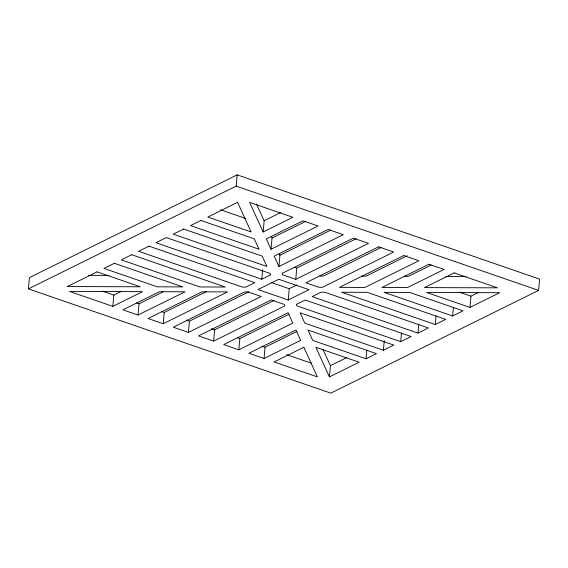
<?xml version="1.0" encoding="UTF-8"?>
<svg xmlns="http://www.w3.org/2000/svg" width="568" height="568" viewBox="0 0 568 568"><rect width="100%" height="100%" fill="white"/><g stroke="black" fill="none" stroke-linecap="round" stroke-linejoin="round"><path stroke-width="0.85" d="M28.4 288.878L29.408 277.617L237.175 174.852L539.6 279.122L538.592 290.383L330.825 393.148L28.4 288.878L236.167 186.112L538.592 290.383M112.819 306.351L142.547 291.647L69.544 291.434L112.819 306.351L113.82 295.097L121.644 291.228M138.017 315.041L185.061 291.774L159.558 291.696L122.901 309.83L138.017 315.041L139.025 303.781L163.328 291.76M163.222 323.732L227.583 291.902L202.073 291.824L148.099 318.52L163.222 323.732L164.23 312.471L206.34 291.647M188.427 332.422L261.145 296.453L248.109 291.959L244.588 291.952L173.304 327.211L188.427 332.422L189.428 321.161L248.713 291.838M213.625 341.112L284.909 305.854L284.256 304.427L271.227 299.932L198.509 335.894L213.625 341.112L214.633 329.852L274.039 300.472M236.167 186.112L237.175 174.852M238.83 349.803L292.797 323.107L288.068 312.755L223.707 344.584L238.83 349.803L239.831 338.542L289.041 314.203M263.154 232L249.608 202.371L292.882 217.296L263.154 232L264.156 220.739L256.466 203.926M261.756 279.229L270.709 274.798L270.056 273.371L166.296 237.594L155.909 242.735L261.756 279.229L262.608 269.701M271.042 249.253L266.307 238.901L302.964 220.774L318.087 225.986L271.042 249.253L272.044 237.992L271.319 236.402M264.035 358.486L300.685 340.36L295.956 330.008L248.912 353.275L264.035 358.486L265.036 347.226L297.014 331.414M278.931 266.506L274.195 256.154L328.169 229.458L343.285 234.676L278.931 266.506L279.932 255.245L279.207 253.655M288.232 299.982L309.006 289.708L278.767 279.279L257.986 289.552L288.232 299.982L289.233 288.721L296.929 284.916M295.772 279.328L368.49 243.36L353.367 238.148L282.083 273.407L282.736 274.834L295.772 279.328L296.773 268.068L356.058 238.752M329.412 376.918L315.872 347.296L359.146 362.214L329.412 376.918L330.42 365.664L323.1 349.647M366.069 358.791L376.456 353.651L307.984 330.043L312.712 340.395L366.069 358.791L366.843 350.129M383.386 350.229L393.773 345.088L300.089 312.791L304.824 323.142L383.386 350.229L384.238 340.701M400.696 341.666L411.09 336.526L305.236 300.032L296.283 304.462L296.936 305.889L400.696 341.666L401.47 333.004M418.012 333.104L428.4 327.963L324.64 292.186L321.119 292.179L312.166 296.61L418.012 333.104L418.786 324.442M435.329 324.534L445.717 319.401L367.155 292.314L341.645 292.236L435.329 324.534L436.096 315.879M452.639 315.971L463.026 310.838L409.67 292.442L384.16 292.364L452.639 315.971L453.413 307.309M469.956 307.409L499.684 292.705L426.675 292.492L469.956 307.409L470.957 296.148L478.781 292.279M264.156 220.739L280.585 212.617M272.044 237.992L305.761 221.314M279.932 255.245L330.782 230.097M381.235 247.449L323.412 276.048L319.89 276.041M407.199 255.763L365.927 276.176L361.532 276.162M431.062 265.114L408.442 276.304L404.047 276.289M330.42 365.664L346.849 357.535M88.544 275.352L108.779 275.416M445.681 276.41L465.916 276.467M220.505 209.798L245.475 218.41M459.306 292.137L470.957 296.148M294.33 267.23L296.773 268.068M271.255 282.523L289.233 288.721M102.169 291.079L113.82 295.097M136.639 302.957L139.025 303.781M161.837 311.647L164.23 312.471M186.247 320.061L189.428 321.161M211.445 328.751L214.633 329.852M237.445 337.719L239.831 338.542M261.855 346.132L265.036 347.226M286.769 354.723L311.733 363.328M97.043 271.852L67.308 286.556L140.317 286.769L97.043 271.852M114.353 263.289L103.965 268.423L157.322 286.819L182.832 286.897L114.353 263.289M131.669 254.72L121.282 259.86L199.837 286.946L225.347 287.025L131.669 254.72M148.979 246.157L138.592 251.297L242.358 287.074L245.88 287.081L254.833 282.651L148.979 246.157M183.613 229.032L173.219 234.172L266.903 266.47L262.167 256.118L183.613 229.032M200.923 220.469L190.536 225.61L259.015 249.217L254.279 238.865L200.923 220.469M237.58 202.336L207.852 217.047L251.127 231.964L237.58 202.336M378.572 246.839L305.854 282.807L318.882 287.301L322.411 287.309L393.695 252.05L378.572 246.839M403.77 255.529L339.416 287.358L364.926 287.436L418.893 260.74L403.77 255.529M428.975 264.219L381.93 287.486L407.441 287.557L444.098 269.431L428.975 264.219M303.844 347.261L274.11 361.965L317.391 376.882L303.844 347.261M454.18 272.903L424.445 287.607L497.454 287.827L454.18 272.903"/></g></svg>
